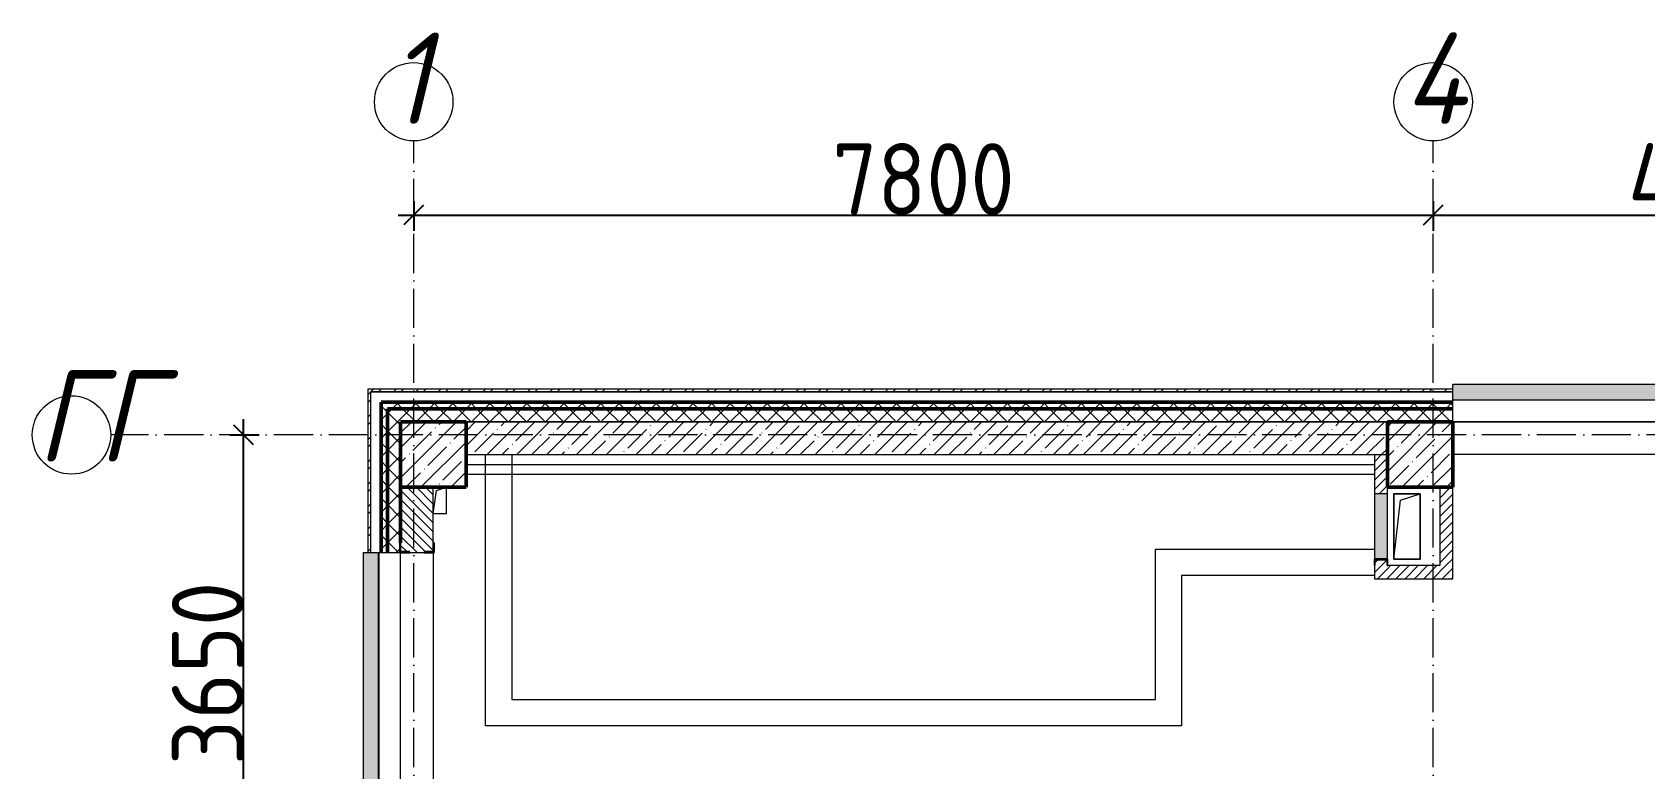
# Model space of a CAD drawing. Header units: millimetres. Extents: x -12989 to 629078, y -109036 to 555275.
# Drawn here: x 518241 to 530579, y -45439 to -39803 of the extents above; entities that cross this region are included whole.
import ezdxf

# ---------------------------------------------------------------- set-up
doc = ezdxf.new("R2010")
doc.units = ezdxf.units.MM
doc.linetypes.add('50_200_ШТРИХ_1Т_ш5_п1_п1_', pattern=[700, 500, -100, 0, -100])
for name, color, linetype, lineweight in [('A-____-____-DIMS', 7, 'Continuous', 9), ('A-DETL-____-OTLN-4', 7, 'Continuous', 18), ('A-FLOR-____-OTLN', 7, 'Continuous', 9), ('A-GENM-____-MCUT', 7, 'Continuous', 25), ('A-GENM-____-OTLN', 7, 'Continuous', 9), ('A-GENM-____-OTLN-1', 7, 'Continuous', 25), ('A-GLAZ-____-OTLN', 7, 'Continuous', 9), ('A-WALL-____-MCUT-1', 7, 'Continuous', 9), ('A-WALL-____-MCUT-2', 7, 'Continuous', 50), ('A-WALL-____-MCUT-3', 7, 'Continuous', 9), ('A-WALL-____-OTLN', 7, 'Continuous', 9), ('A-WALL-____-PATT-1', 7, 'Continuous', 9), ('A-WALL-FNSH-MCUT-1', 7, 'Continuous', 9), ('I-WALL-____-OTLN', 7, 'Continuous', 9), ('S-COLS-____-MCUT', 7, 'Continuous', 50), ('S-COLS-____-OTLN', 7, 'Continuous', 9), ('S-GRID-____-IDEN', 7, 'Continuous', 9), ('S-GRID-____-OTLN-1', 7, '50_200_ШТРИХ_1Т_ш5_п1_п1_', 9)]:
    doc.layers.add(name, color=color, linetype=linetype, lineweight=lineweight)
doc.layers.add('A-GLAZ-____-OTLN-1', color=7, linetype='Continuous', lineweight=9, true_color=0xc0c0c0)
doc.styles.add('ISOCPEUR_I', font='isocpeui.ttf', dxfattribs={"width": 0.9, "height": 2.5})
doc.styles.add('ISOCPEUR_I_9', font='isocpeui.ttf', dxfattribs={"width": 0.9, "height": 250})
doc.styles.add('СПДС', font='isocpeur.ttf', dxfattribs={"width": 0.9})
doc.dimstyles.new('ISO-2_5_0_9К_БОЛЬШОЙ_ОСИ', dxfattribs={"dimscale": 304.8, "dimtxt": 248.995294, "dimasz": 0.492126, "dimexe": 0.393701, "dimexo": 0, "dimgap": 0, "dimtad": 1, "dimdec": 0, "dimzin": 0, "dimdsep": 46, "dimtxsty": 'ISOCPEUR_I_9', "dimblk1": 'OBLIQUE', "dimblk2": 'OBLIQUE', "dimsah": 1, "dimcen": 0.09, "dimdle": 0.393701, "dimazin": 0, "dimtfac": 1, "dimtdec": 4, "dimtix": 1, "dimtmove": 0, "dimatfit": 3, "dimfxl": 1, "dimtvp": 1, "dimtolj": 1, "dimtzin": 0, "dimarcsym": 2})
pattern_1 = [(45, (523510.01, -90515.61), (-70.71068, 70.71068), []), (135, (523510.01, -90515.61), (-70.71068, -70.71068), [])]
pattern_2 = [(45, (523510.01, -90515.614), (-35.35534, 35.35534), [])]
pattern_3 = [(45, (523510.01, -90515.61), (-85.53659, 85.53659), []), (45, (523567.03, -90515.61), (-85.53659, 85.53659), [])]

# ---------------------------------------------------------------- blocks, each defined once
blk = doc.blocks.new('BSC_Колонна _Прямоугольная - 500х500-V45-АР1_План отверстий 3 этажа в осях 1-64_А-ГГ')
at = {"layer": 'S-COLS-____-OTLN'}
h = blk.add_hatch(dxfattribs=at)
h.set_pattern_fill('FP_82', color=256, style=0, pattern_type=2)
h.set_pattern_definition([(45, (2200, -47481.04), (-114.04925, 114.04925), []), (45, (2314.05, -47481.04), (-114.04925, 114.04925), [201.613, -40.323, 3.353, -36.97])])
h.paths.add_polyline_path([(-250, -250), (250, -250), (250, 250), (-250, 250)], flags=0)
at = {"layer": 'S-COLS-____-MCUT'}
for p, q in [((250, 250), (-250, 250)), ((-250, 250), (-250, -250)), ((250, -250), (250, 250)), ((-250, -250), (250, -250))]:
    blk.add_line(p, q, dxfattribs=at)
blk = doc.blocks.new('BSC_Колонна _Прямоугольная - 500х500-V46-АР1_План отверстий 3 этажа в осях 1-64_А-ГГ')
at = {"layer": 'S-COLS-____-OTLN'}
h = blk.add_hatch(dxfattribs=at)
h.set_pattern_fill('FP_83', color=256, style=0, pattern_type=2)
h.set_pattern_definition([(45, (-5350, -47481.04), (-114.04925, 114.04925), []), (45, (-5235.95, -47481.04), (-114.04925, 114.04925), [201.613, -40.323, 3.353, -36.97])])
h.paths.add_polyline_path([(-250, -250), (250, -250), (250, 250), (-250, 250)], flags=0)
at = {"layer": 'S-COLS-____-MCUT'}
for p, q in [((250, 250), (-250, 250)), ((-250, 250), (-250, -250)), ((250, -250), (250, 250)), ((-250, -250), (250, -250))]:
    blk.add_line(p, q, dxfattribs=at)
blk = doc.blocks.new('Фахверк_СКБ_Уголок - 250_2700-27497298-АР1_План отверстий 3 этажа в осях 1-64_А-ГГ')
at = {"layer": 'A-GENM-____-MCUT'}
for p, q in [((200, 181), (125, 181)), ((125, 181), (125, 106)), ((131, 106), (131, 175)), ((131, 175), (200, 175)), ((200, 175), (200, 181)), ((125, 106), (131, 106)), ((131, -6), (125, -6)), ((125, -6), (125, -81)), ((125, -81), (200, -81)), ((131, -75), (131, -6)), ((200, -75), (131, -75)), ((200, -81), (200, -75))]:
    blk.add_line(p, q, dxfattribs=at)
blk = doc.blocks.new('AR_Отверстие Ниша - Лючок-32404686-АР1_План отверстий 3 этажа в осях 1-64_А-ГГ')
at = {"layer": 'A-GLAZ-____-OTLN'}
blk.add_hatch(color=256, dxfattribs=at).paths.add_polyline_path([(250, -50), (250, 50), (-250, 50), (-250, -50)], flags=0)
for p, q in [((250, 50), (-250, 50)), ((-250, 50), (-250, -50)), ((-250, -50), (250, -50))]:
    blk.add_line(p, q, dxfattribs=at)
blk = doc.blocks.new('154_Фахверк_СКБ_Швеллер - Тип_100_3960_зеркало-29769493-АР1_План отверстий 3 этажа в осях 1-64_А-ГГ')
at = {"layer": 'A-GENM-____-MCUT'}
for p, q in [((175, 50), (125, 50)), ((125, 50), (125, -50)), ((128, 47), (175, 47)), ((128, -47), (128, 47)), ((175, 47), (175, 50)), ((125, -50), (175, -50)), ((175, -47), (128, -47)), ((175, -50), (175, -47))]:
    blk.add_line(p, q, dxfattribs=at)
blk = doc.blocks.new('AR_Отверстие прямоугольное _в плите_ - AR_Отверстие прямоугольное _в плите_-V172-АР1_План отверстий 3 этажа в осях 1-64_А-ГГ')
at = {"layer": 'A-GENM-____-OTLN'}
for p, q in [((100, 250), (-100, 250)), ((-100, 250), (-100, -250)), ((-50, 200), (100, 250)), ((100, -250), (100, 250)), ((-100, -250), (-50, 200)), ((-100, -250), (100, -250))]:
    blk.add_line(p, q, dxfattribs=at)
blk = doc.blocks.new('AR_Отверстие прямоугольное _в плите_ - AR_Отверстие прямоугольное _в плите_-V213-АР1_План отверстий 3 этажа в осях 1-64_А-ГГ')
at = {"layer": 'A-GENM-____-OTLN'}
for p, q in [((-50, -100), (-25, 75)), ((-25, 75), (50, 100)), ((50, -100), (50, 100)), ((-50, -100), (50, -100))]:
    blk.add_line(p, q, dxfattribs=at)
blk = doc.blocks.new('Отлив_СКБ - Отлив витража_120_НВФ-V216-АР1_План отверстий 3 этажа в осях 1-64_А-ГГ')
at = {"layer": 'A-GLAZ-____-OTLN-1'}
for points in [[(0, 2), (1800, 2), (1800, 120), (0, 120), (0, 63)], [(0, 0), (1800, 0), (1800, 2), (0, 2)]]:
    blk.add_hatch(color=256, dxfattribs=at).paths.add_polyline_path(points, flags=0)
at = {"layer": 'A-GLAZ-____-OTLN'}
for p, q in [((0, 83), (0, 120)), ((1800, 120), (0, 120)), ((0, 2), (1800, 2)), ((1800, 120), (1800, 83)), ((1800, 0), (0, 0))]:
    blk.add_line(p, q, dxfattribs=at)
blk = doc.blocks.new('Ось сетки - Круг_Ø6_00__ISO-2_5_0_9K_-25732049-АР1_План отверстий 3 этажа в осях 1-64_А-ГГ')
at = {"layer": 'S-GRID-____-IDEN'}
blk.add_circle((0, 0), 3, dxfattribs=at)
blk = doc.blocks.new('_Oblique')
at = {"color": 0, "linetype": 'ByBlock', "lineweight": -2}
blk.add_line((-0.5, -0.5), (0.5, 0.5), dxfattribs=at)
blk = doc.blocks.new('*D2956')
at = {"layer": 'A-____-____-DIMS', "color": 0, "lineweight": -2, "transparency": 16777216}
for p, q in [((280013, -39232), (280239, -39232)), ((280119, -43002), (280119, -39112)), ((280013, -42882), (280239, -42882))]:
    blk.add_line(p, q, dxfattribs=at)
at = {"layer": 'Defpoints', "color": 0, "transparency": 16777216}
for p in [(280013, -39232), (280119, -39232), (280013, -42882)]:
    blk.add_point(p, dxfattribs=at)
at = {"layer": 'A-____-____-DIMS', "color": 0, "lineweight": -2, "transparency": 16777216, "xscale": 150, "yscale": 150, "zscale": 150}
for p, rotation in [((280119, -39232), 90), ((280119, -42882), 270)]:
    blk.add_blockref('_Oblique', p, dxfattribs=dict(at, rotation=rotation))
at = {"layer": 'A-____-____-DIMS', "color": 0, "transparency": 16777216, "insert": (279845, -41057), "char_height": 548.6, "attachment_point": 5, "rotation": 90, "style": 'СПДС'}
blk.add_mtext('\\A1;3650', dxfattribs=at)
blk = doc.blocks.new('*D2980')
at = {"layer": 'A-____-____-DIMS', "color": 0, "lineweight": -2, "transparency": 16777216}
for p, q in [((281421, -37443), (281421, -37669)), ((289221, -37443), (289221, -37669)), ((281301, -37549), (289341, -37549))]:
    blk.add_line(p, q, dxfattribs=at)
at = {"layer": 'Defpoints', "color": 0, "transparency": 16777216}
for p in [(281421, -37443), (289221, -37443), (289221, -37549)]:
    blk.add_point(p, dxfattribs=at)
at = {"layer": 'A-____-____-DIMS', "color": 0, "lineweight": -2, "transparency": 16777216, "xscale": 150, "yscale": 150, "zscale": 150, "rotation": 180}
blk.add_blockref('_Oblique', (281421, -37549), dxfattribs=at)
at = {"layer": 'A-____-____-DIMS', "color": 0, "lineweight": -2, "transparency": 16777216, "xscale": 150, "yscale": 150, "zscale": 150}
blk.add_blockref('_Oblique', (289221, -37549), dxfattribs=at)
at = {"layer": 'A-____-____-DIMS', "color": 0, "transparency": 16777216, "insert": (285321, -37274), "char_height": 548.6, "attachment_point": 5, "style": 'СПДС'}
blk.add_mtext('\\A1;7800', dxfattribs=at)
blk = doc.blocks.new('*D2981')
at = {"layer": 'A-____-____-DIMS', "color": 0, "lineweight": -2, "transparency": 16777216}
for p, q in [((289221, -37443), (289221, -37669)), ((293621, -37443), (293621, -37669)), ((289101, -37549), (293741, -37549))]:
    blk.add_line(p, q, dxfattribs=at)
at = {"layer": 'Defpoints', "color": 0, "transparency": 16777216}
for p in [(289221, -37443), (293621, -37443), (293621, -37549)]:
    blk.add_point(p, dxfattribs=at)
at = {"layer": 'A-____-____-DIMS', "color": 0, "lineweight": -2, "transparency": 16777216, "xscale": 150, "yscale": 150, "zscale": 150, "rotation": 180}
blk.add_blockref('_Oblique', (289221, -37549), dxfattribs=at)
at = {"layer": 'A-____-____-DIMS', "color": 0, "lineweight": -2, "transparency": 16777216, "xscale": 150, "yscale": 150, "zscale": 150}
blk.add_blockref('_Oblique', (293621, -37549), dxfattribs=at)
at = {"layer": 'A-____-____-DIMS', "color": 0, "transparency": 16777216, "insert": (291421, -37274), "char_height": 548.6, "attachment_point": 5, "style": 'СПДС'}
blk.add_mtext('\\A1;4400', dxfattribs=at)
blk = doc.blocks.new('3эт')
at = {"layer": 'S-GRID-____-OTLN-1', "color": 251, "ltscale": 0.6, "true_color": 0x636466}
for p, q in [((281420.7, -91346.1), (281420.7, -36982.5)), ((289220.7, -91346.1), (289220.7, -36982.5)), ((310478.4, -39232.4), (279101.9, -39232.4))]:
    blk.add_line(p, q, dxfattribs=at)
at = {"layer": 'S-GRID-____-IDEN', "char_height": 700, "attachment_point": 1, "style": 'ISOCPEUR_I'}
for s, insert, width in [('\\fISOCPEUR|b0|i1|c204|p34|;\\W.9;1', (281225.7, -36152.7), 144.304), ('\\fISOCPEUR|b0|i1|c204|p34|;\\W.9;4', (288992.8, -36152.7), 223.671), ('ГГ', (278537.6, -38735.4), 404.05)]:
    blk.add_mtext(s, dxfattribs=dict(at, insert=insert, width=width))
at = {"layer": 'A-____-____-DIMS'}
for base, p1, p2, override, picture, middle in [((289220.7, -37548.7), (281420.7, -37442.6), (289220.7, -37442.6), {"dimtxt": 1.8, "dimpost": '<>', "dimtxsty": 'СПДС', "dimfxl": 7800}, '*D2980', (285320.7, -37274.4)), ((293620.7, -37548.7), (289220.7, -37442.6), (293620.7, -37442.6), {"dimtxt": 1.8, "dimpost": '<>', "dimtxsty": 'СПДС', "dimfxl": 4400}, '*D2981', (291420.7, -37274.4))]:
    dim = blk.add_linear_dim(base=base, p1=p1, p2=p2, dimstyle='ISO-2_5_0_9К_БОЛЬШОЙ_ОСИ', override=override, dxfattribs=at)
    dim.commit()
    dim.dimension.update_dxf_attribs({"geometry": picture, "text_midpoint": middle})
dim = blk.add_linear_dim(base=(280119.3, -39232.4), p1=(280013.2, -42882.4), p2=(280013.2, -39232.4), angle=90, dimstyle='ISO-2_5_0_9К_БОЛЬШОЙ_ОСИ', override={"dimtxt": 1.8, "dimpost": '<>', "dimtxsty": 'СПДС', "dimfxl": 3650}, dxfattribs=at)
dim.commit()
dim.dimension.update_dxf_attribs({"geometry": '*D2956', "text_midpoint": (279845, -41057.4)})

msp = doc.modelspace()

# ---------------------------------------------------------------- hatches: boundary and pattern name
at = {"layer": 'A-WALL-____-PATT-1'}
h = msp.add_hatch(dxfattribs=at)
h.set_pattern_fill('FP_3', color=256, style=0, pattern_type=2)
h.set_pattern_definition(pattern_3)
h.paths.add_polyline_path([(520830.0077, -58454.5723), (520830.0077, -57434.5723), (520810.0077, -57434.5723), (520810.0077, -58454.5723)], flags=0)
h.paths.add_polyline_path([(520810.0077, -55634.5723), (520830.0077, -55634.5723), (520830.0077, -54509.5723), (520810.0077, -54509.5723), (520810.0077, -55380.346)], flags=0)
h.paths.add_polyline_path([(520830.0077, -52709.5723), (520830.0077, -51584.5723), (520810.0077, -51584.5723), (520810.0077, -52709.5723)], flags=0)
h.paths.add_polyline_path([(520830.0077, -49784.5723), (520830.0077, -48584.5723), (520810.0077, -48584.5723), (520810.0077, -49784.5723)], flags=0)
h.paths.add_polyline_path([(520830.0077, -46784.5723), (520830.0077, -45584.5723), (520810.0077, -45584.5723), (520810.0077, -46784.5723)], flags=0)
h.paths.add_polyline_path([(520830.0077, -43784.5723), (520830.0077, -42534.5723), (520810.0077, -42534.5723), (520810.0077, -43784.5723)], flags=0)
h = msp.add_hatch(dxfattribs=at)
h.set_pattern_fill('FP_3', color=256, style=0, pattern_type=2)
h.set_pattern_definition(pattern_3)
h.paths.add_polyline_path([(547290.0077, -42554.5723), (547290.0077, -42534.5723), (539110.0077, -42534.5723), (539110.0077, -42554.5723), (544705.9022, -42554.5723)], flags=0)
h.paths.add_polyline_path([(538110.0077, -42554.5723), (538110.0077, -42534.5723), (536910.0077, -42534.5723), (536910.0077, -42554.5723), (537636.0451, -42554.5723)], flags=0)
h.paths.add_polyline_path([(535110.0077, -42554.5723), (535110.0077, -42534.5723), (530910.0077, -42534.5723), (530910.0077, -42554.5723), (534101.1165, -42554.5723)], flags=0)
h.paths.add_polyline_path([(529110.0077, -42554.5723), (529110.0077, -42534.5723), (520830.0077, -42534.5723), (520830.0077, -42554.5723), (528798.7236, -42554.5723)], flags=0)
h = msp.add_hatch(dxfattribs=at)
h.set_pattern_fill('FP_1', color=256, style=0, pattern_type=2)
h.set_pattern_definition(pattern_1)
h.paths.add_polyline_path([(520960.0077, -58284.5723), (520960.0077, -57434.5723), (520910.0077, -57434.5723), (520910.0077, -58284.5723)], flags=0)
h.paths.add_polyline_path([(520910.0077, -55634.5723), (520960.0077, -55634.5723), (520960.0077, -54509.5723), (520910.0077, -54509.5723), (520910.0077, -55380.346)], flags=0)
h.paths.add_polyline_path([(520960.0077, -52709.5723), (520960.0077, -51584.5723), (520910.0077, -51584.5723), (520910.0077, -52709.5723)], flags=0)
h.paths.add_polyline_path([(520910.0077, -49784.5723), (520960.0077, -49784.5723), (520960.0077, -48584.5723), (520910.0077, -48584.5723)], flags=0)
h.paths.add_polyline_path([(520960.0077, -46784.5723), (520960.0077, -45584.5723), (520910.0077, -45584.5723), (520910.0077, -46784.5723)], flags=0)
h.paths.add_polyline_path([(520960.0077, -43784.5723), (520960.0077, -42634.5723), (520910.0077, -42634.5723), (520910.0077, -43784.5723)], flags=0)
h = msp.add_hatch(dxfattribs=at)
h.set_pattern_fill('FP_1', color=256, style=0, pattern_type=2)
h.set_pattern_definition(pattern_1)
h.paths.add_polyline_path([(547290.0077, -42684.5723), (547290.0077, -42634.5723), (539110.0077, -42634.5723), (539110.0077, -42684.5723), (544705.9022, -42684.5723)], flags=0)
h.paths.add_polyline_path([(538110.0077, -42684.5723), (538110.0077, -42634.5723), (536910.0077, -42634.5723), (536910.0077, -42684.5723), (537636.0451, -42684.5723)], flags=0)
h.paths.add_polyline_path([(535110.0077, -42684.5723), (535110.0077, -42634.5723), (530910.0077, -42634.5723), (530910.0077, -42684.5723), (534101.1165, -42684.5723)], flags=0)
h.paths.add_polyline_path([(528798.7236, -42684.5723), (529110.0077, -42684.5723), (529110.0077, -42634.5723), (520960.0077, -42634.5723), (520960.0077, -42684.5723), (527031.2593, -42684.5723)], flags=0)
h = msp.add_hatch(dxfattribs=at)
h.set_pattern_fill('FP_1', color=256, style=0, pattern_type=2)
h.set_pattern_definition(pattern_1)
h.paths.add_polyline_path([(521060.0077, -58284.5723), (521060.0077, -57509.5723), (521054.0077, -57509.5723), (521054.0077, -57434.5723), (520960.0077, -57434.5723), (520960.0077, -58284.5723)], flags=0)
h.paths.add_polyline_path([(520960.0077, -55634.5723), (521054.0077, -55634.5723), (521054.0077, -55559.5723), (521060.0077, -55559.5723), (521060.0077, -54584.5723), (521054.0077, -54584.5723), (521054.0077, -54509.5723), (520960.0077, -54509.5723), (520960.0077, -55380.346)], flags=0)
h.paths.add_polyline_path([(520960.0077, -52709.5723), (521054.0077, -52709.5723), (521054.0077, -52634.5723), (521060.0077, -52634.5723), (521060.0077, -51659.5723), (521054.0077, -51659.5723), (521054.0077, -51584.5723), (520960.0077, -51584.5723), (520960.0077, -52703.5723)], flags=0)
h.paths.add_polyline_path([(520960.0077, -49784.5723), (521054.0077, -49784.5723), (521054.0077, -49709.5723), (521060.0077, -49709.5723), (521060.0077, -48659.5723), (521054.0077, -48659.5723), (521054.0077, -48584.5723), (520960.0077, -48584.5723), (520960.0077, -49778.5723)], flags=0)
h.paths.add_polyline_path([(520960.0077, -46784.5723), (521060.0077, -46784.5723), (521060.0077, -45659.5723), (521054.0077, -45659.5723), (521054.0077, -45584.5723), (520960.0077, -45584.5723), (520960.0077, -46780.0422)], flags=0)
h.paths.add_polyline_path([(520960.0077, -43784.5723), (521054.0077, -43784.5723), (521054.0077, -43709.5723), (521060.0077, -43709.5723), (521060.0077, -42684.5723), (520960.0077, -42684.5723), (520960.0077, -43339.9207)], flags=0)
h = msp.add_hatch(dxfattribs=at)
h.set_pattern_fill('FP_1', color=256, style=0, pattern_type=2)
h.set_pattern_definition(pattern_1)
h.paths.add_polyline_path([(547210.0077, -42784.5723), (547290.0077, -42784.5723), (547290.0077, -42684.5723), (539110.0077, -42684.5723), (539110.0077, -42784.5723), (547160.0077, -42784.5723)], flags=0)
h.paths.add_polyline_path([(538110.0077, -42784.5723), (538110.0077, -42684.5723), (536910.0077, -42684.5723), (536910.0077, -42778.5723), (536985.0077, -42778.5723), (536985.0077, -42784.5723), (537636.0451, -42784.5723)], flags=0)
h.paths.add_polyline_path([(535035.0077, -42784.5723), (535035.0077, -42778.5723), (535110.0077, -42778.5723), (535110.0077, -42684.5723), (530910.0077, -42684.5723), (530910.0077, -42778.5723), (530985.0077, -42778.5723), (530985.0077, -42784.5723), (534101.1165, -42784.5723)], flags=0)
h.paths.add_polyline_path([(529110.0077, -42784.5723), (529110.0077, -42684.5723), (521060.0077, -42684.5723), (521060.0077, -42784.5723), (528798.7236, -42784.5723)], flags=0)
h = msp.add_hatch(dxfattribs=at)
h.set_pattern_fill('FP_38', color=256, style=0, pattern_type=2)
h.set_pattern_definition([(45, (523510, -90515.61), (-114.04925, 114.04925), []), (45, (523624.06, -90515.61), (-114.04925, 114.04925), [201.612, -40.322, 3.353, -36.97])])
h.paths.add_polyline_path([(528610.0077, -43034.5723), (528610.0077, -42784.5723), (521560.0077, -42784.5723), (521560.0077, -43034.5723), (527031.2593, -43034.5723)], flags=0)
h = msp.add_hatch(dxfattribs=at)
h.set_pattern_fill('FP_5', color=256, style=0, pattern_type=2)
h.set_pattern_definition(pattern_2)
h.paths.add_polyline_path([(528510.0077, -43984.5723), (528610.0077, -43984.5723), (528610.0077, -43884.5723), (528607.0077, -43884.5723), (528607.0077, -43837.5723), (528513.0077, -43837.5723), (528513.0077, -43884.5723), (528510.0077, -43884.5723)], flags=0)
h.paths.add_polyline_path([(528545.3018, -43334.5723), (528610.0077, -43334.5723), (528610.0077, -43034.5723), (528510.0077, -43034.5723), (528510.0077, -43334.5723)], flags=0)
h = msp.add_hatch(dxfattribs=at)
h.set_pattern_fill('FP_6', color=256, style=0, pattern_type=2)
h.set_pattern_definition([(135, (523510.01, -90515.614), (-35.35534, -35.35534), [])])
h.paths.add_polyline_path([(521310.0077, -46284.5723), (521310.0077, -45590.5723), (521241.0077, -45590.5723), (521241.0077, -45584.5723), (521129.0077, -45584.5723), (521129.0077, -45590.5723), (521060.0077, -45590.5723), (521060.0077, -46284.5723)], flags=0)
h.paths.add_polyline_path([(521241.0077, -43784.5723), (521241.0077, -43778.5723), (521310.0077, -43778.5723), (521310.0077, -43284.5723), (521060.0077, -43284.5723), (521060.0077, -43778.5723), (521129.0077, -43778.5723), (521129.0077, -43784.5723)], flags=0)
h = msp.add_hatch(dxfattribs=at)
h.set_pattern_fill('FP_5', color=256, style=0, pattern_type=2)
h.set_pattern_definition(pattern_2)
h.paths.add_polyline_path([(529110.0077, -43884.5723), (529110.0077, -43284.5723), (529010.0077, -43284.5723), (529010.0077, -43884.5723)], flags=0)
h = msp.add_hatch(dxfattribs=at)
h.set_pattern_fill('FP_5', color=256, style=0, pattern_type=2)
h.set_pattern_definition(pattern_2)
h.paths.add_polyline_path([(528610.0077, -43984.5723), (529110.0077, -43984.5723), (529110.0077, -43884.5723), (528610.0077, -43884.5723)], flags=0)

# ---------------------------------------------------------------- linework, layer by layer
at = {"layer": 'A-DETL-____-OTLN-4'}
for p, q in [((521560.0077, -43109.5723), (528510.0077, -43109.5723)), ((521560.0077, -43184.5723), (528510.0077, -43184.5723))]:
    msp.add_line(p, q, dxfattribs=at)
at = {"layer": 'A-FLOR-____-OTLN'}
for p, q in [((528660.0077, -43334.5723), (528860.0077, -43334.5723)), ((528660.0077, -43834.5723), (528660.0077, -43334.5723)), ((528860.0077, -43334.5723), (528860.0077, -43834.5723)), ((528860.0077, -43834.5723), (528660.0077, -43834.5723))]:
    msp.add_line(p, q, dxfattribs=at)
at = {"layer": 'A-WALL-____-MCUT-1'}
for p, q in [((528610.0077, -42784.5723), (521560.0077, -42784.5723)), ((521560.0077, -43034.5723), (528610.0077, -43034.5723))]:
    msp.add_line(p, q, dxfattribs=at)
at = {"layer": 'A-WALL-____-MCUT-2'}
for p, q in [((520910.0077, -43784.5723), (520910.0077, -42634.5723)), ((529110.0077, -42634.5723), (520910.0077, -42634.5723)), ((520960.0077, -42684.5723), (529110.0077, -42684.5723)), ((520960.0077, -43784.5723), (520960.0077, -42684.5723)), ((521060.0077, -43284.5723), (521060.0077, -43709.5723))]:
    msp.add_line(p, q, dxfattribs=at)
at = {"layer": 'A-WALL-____-MCUT-3'}
for p, q in [((529110.0077, -42554.5723), (520830.0077, -42554.5723)), ((520830.0077, -42554.5723), (520830.0077, -43784.5723)), ((529110.0077, -42784.5723), (529110.0077, -42554.5723)), ((521560.0077, -42784.5723), (528610.0077, -42784.5723)), ((521310.0077, -43709.5723), (521310.0077, -43284.5723)), ((520830.0077, -43784.5723), (521054.0077, -43784.5723)), ((521129.0077, -43784.5723), (521241.0077, -43784.5723))]:
    msp.add_line(p, q, dxfattribs=at)
at = {"layer": 'A-WALL-____-OTLN'}
for p, q in [((530910.0077, -42784.5723), (529110.0077, -42784.5723)), ((529110.0077, -42784.5723), (530910.0077, -42784.5723)), ((530910.0077, -43034.5723), (529110.0077, -43034.5723)), ((521060.0077, -45584.5723), (521060.0077, -43784.5723)), ((521310.0077, -43784.5723), (521310.0077, -45584.5723))]:
    msp.add_line(p, q, dxfattribs=at)
at = {"layer": 'A-WALL-FNSH-MCUT-1'}
for p, q in [((520810.0077, -42534.5723), (520810.0077, -43784.5723)), ((529110.0077, -42534.5723), (520810.0077, -42534.5723)), ((520830.0077, -42554.5723), (529110.0077, -42554.5723)), ((529110.0077, -42554.5723), (529110.0077, -42534.5723)), ((528510.0077, -43034.5723), (528510.0077, -43334.5723)), ((528610.0077, -43334.5723), (528610.0077, -43284.5723)), ((529010.0077, -43284.5723), (529010.0077, -43884.5723)), ((529110.0077, -43984.5723), (529110.0077, -43284.5723)), ((520810.0077, -43784.5723), (520830.0077, -43784.5723)), ((528510.0077, -43884.5723), (528510.0077, -43984.5723)), ((529010.0077, -43884.5723), (528610.0077, -43884.5723)), ((528510.0077, -43984.5723), (529110.0077, -43984.5723))]:
    msp.add_line(p, q, dxfattribs=at)
at = {"layer": 'I-WALL-____-OTLN'}
for p, q in [((521710.0077, -45109.5723), (521710.0077, -43034.5723)), ((521910.0077, -43034.5723), (521910.0077, -44909.5723)), ((526835.0077, -43759.5723), (528510.0077, -43759.5723)), ((526835.0077, -44909.5723), (526835.0077, -43759.5723)), ((528510.0077, -43959.5723), (527035.0077, -43959.5723)), ((527035.0077, -43959.5723), (527035.0077, -45109.5723)), ((521910.0077, -44909.5723), (526835.0077, -44909.5723)), ((527035.0077, -45109.5723), (521710.0077, -45109.5723))]:
    msp.add_line(p, q, dxfattribs=at)

# ---------------------------------------------------------------- block references
msp.add_blockref('3эт', (239739.3002, -3652.1582))
at = {"layer": 'A-GENM-____-OTLN'}
for name, p in [('AR_Отверстие прямоугольное _в плите_ - AR_Отверстие прямоугольное _в плите_-V213-АР1_План отверстий 3 этажа в осях 1-64_А-ГГ', (521360.0011, -43384.5723)), ('AR_Отверстие прямоугольное _в плите_ - AR_Отверстие прямоугольное _в плите_-V172-АР1_План отверстий 3 этажа в осях 1-64_А-ГГ', (528760.0077, -43584.5723))]:
    msp.add_blockref(name, p, dxfattribs=at)
at = {"layer": 'A-GENM-____-OTLN-1'}
for name, p, rotation in [('Фахверк_СКБ_Уголок - 250_2700-27497298-АР1_План отверстий 3 этажа в осях 1-64_А-ГГ', (521235.0077, -43909.5723), 89.99999999999991), ('154_Фахверк_СКБ_Швеллер - Тип_100_3960_зеркало-29769493-АР1_План отверстий 3 этажа в осях 1-64_А-ГГ', (528560.0077, -43709.5723), 269.9999999999998)]:
    msp.add_blockref(name, p, dxfattribs=dict(at, rotation=rotation))
at = {"layer": 'A-GLAZ-____-OTLN'}
msp.add_blockref('Отлив_СКБ - Отлив витража_120_НВФ-V216-АР1_План отверстий 3 этажа в осях 1-64_А-ГГ', (529110.0077, -42617.5723), dxfattribs=at)
for name, p, rotation in [('AR_Отверстие Ниша - Лючок-32404686-АР1_План отверстий 3 этажа в осях 1-64_А-ГГ', (528560.0077, -43584.5723), 269.9999999999998), ('Отлив_СКБ - Отлив витража_120_НВФ-V216-АР1_План отверстий 3 этажа в осях 1-64_А-ГГ', (520893.0077, -45584.5723), 90)]:
    msp.add_blockref(name, p, dxfattribs=dict(at, rotation=rotation))
at = {"layer": 'S-COLS-____-OTLN'}
for name, p in [('BSC_Колонна _Прямоугольная - 500х500-V45-АР1_План отверстий 3 этажа в осях 1-64_А-ГГ', (521310.0077, -43034.5723)), ('BSC_Колонна _Прямоугольная - 500х500-V46-АР1_План отверстий 3 этажа в осях 1-64_А-ГГ', (528860.0077, -43034.5723))]:
    msp.add_blockref(name, p, dxfattribs=at)
at = {"layer": 'S-GRID-____-IDEN', "xscale": 99.99999999999993, "yscale": 99.99999999999993, "zscale": 99.99999999999993}
for p in [(521160.0077, -40334.6547), (528960.0077, -40334.6547)]:
    msp.add_blockref('Ось сетки - Круг_Ø6_00__ISO-2_5_0_9K_-25732049-АР1_План отверстий 3 этажа в осях 1-64_А-ГГ', p, dxfattribs=at)
at = {"layer": 'S-GRID-____-IDEN', "xscale": 99.99999999999993, "yscale": 99.99999999999993, "zscale": 99.99999999999993, "rotation": 89.9999999999998}
msp.add_blockref('Ось сетки - Круг_Ø6_00__ISO-2_5_0_9K_-25732049-АР1_План отверстий 3 этажа в осях 1-64_А-ГГ', (518541.2375, -42884.5723), dxfattribs=at)

doc.saveas('drawing.dxf')
